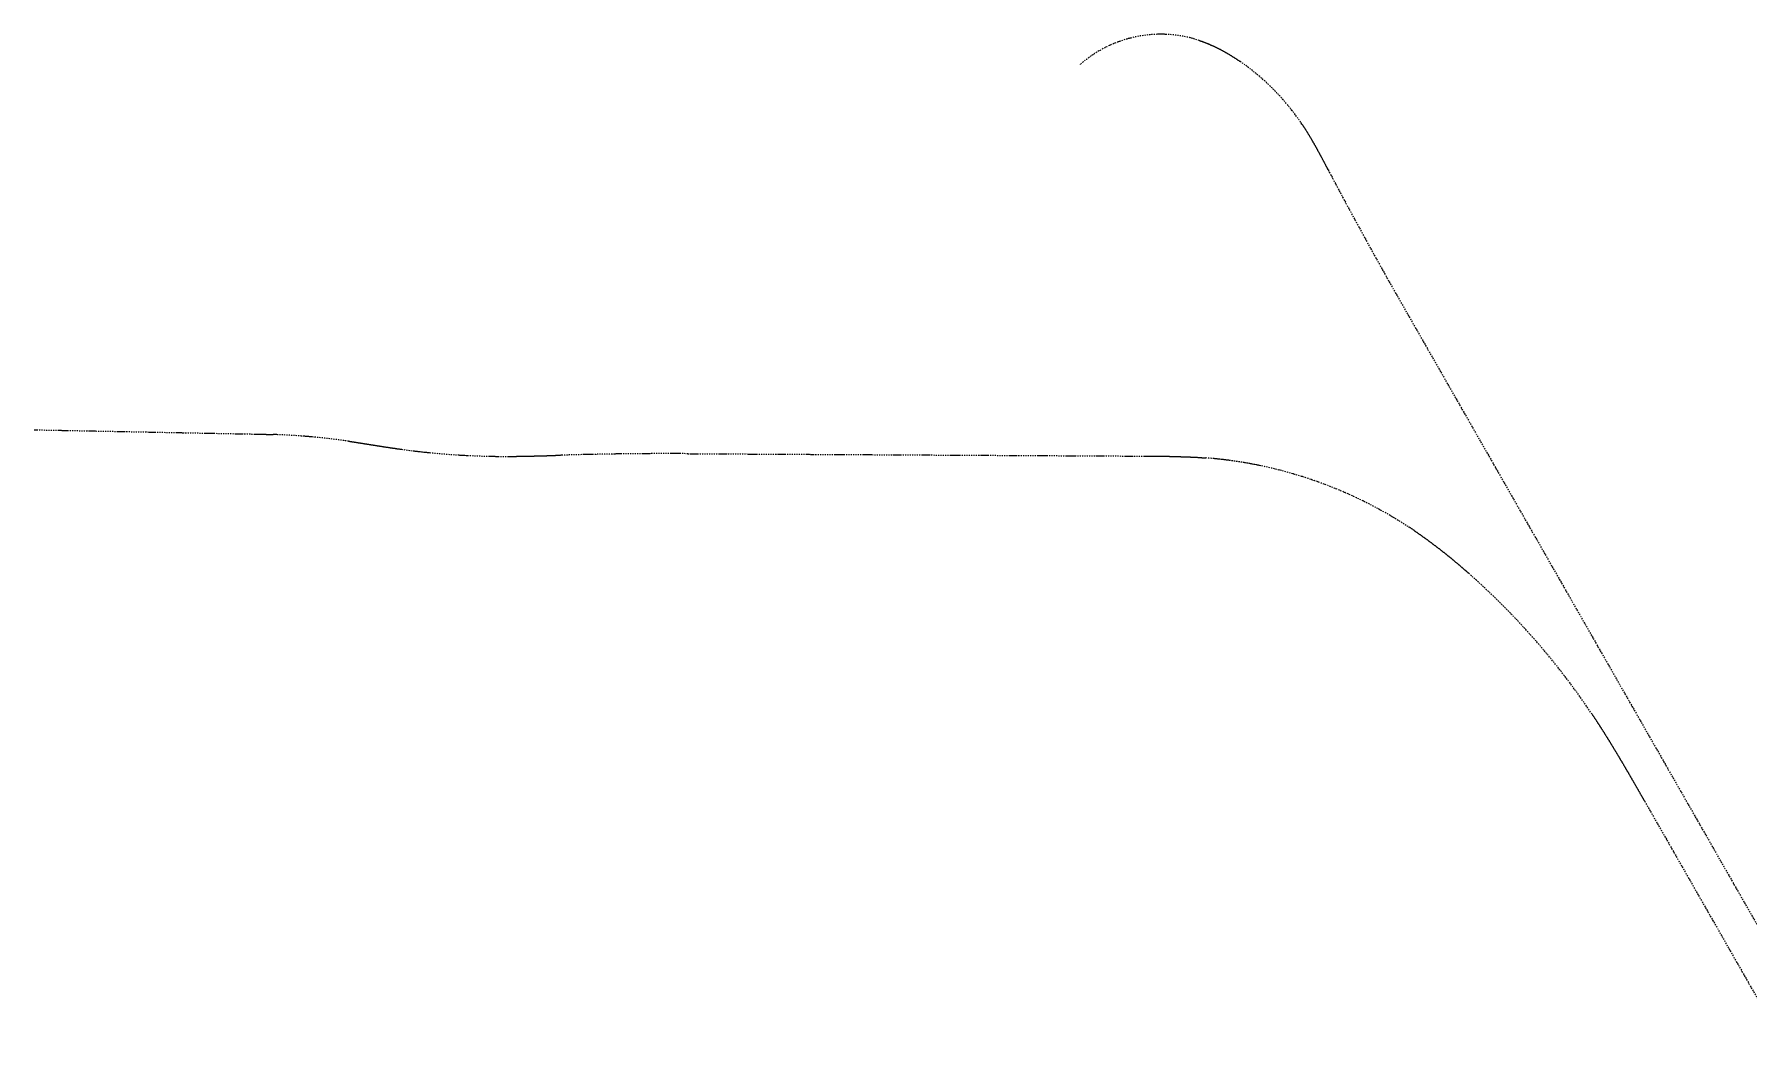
# Model space of a CAD drawing. Header units: metres. Extents: x 2610920 to 2614696, y 1266073 to 1269327.
# Drawn here: x 2610920 to 2612808, y 1268215 to 1269327 of the extents above; entities that cross this region are included whole.
import ezdxf

# ---------------------------------------------------------------- set-up
doc = ezdxf.new("R2010")
doc.units = ezdxf.units.M
doc.header["$LTSCALE"] = 5
doc.linetypes.add('STRICHPUNKT2', pattern=[0.5, 0.25, -0.125, 0, -0.125])
doc.layers.add('POY_Axe_100000_Mitte', color=10, linetype='STRICHPUNKT2', lineweight=18)
doc.layers.add('POY_Axe_200000_Mitte', color=10, linetype='STRICHPUNKT2', lineweight=18)

msp = doc.modelspace()

# ---------------------------------------------------------------- linework, layer by layer
at = {"layer": 'POY_Axe_100000_Mitte'}
msp.add_lwpolyline([(2610919.6, 1268891.7), (2611161.9, 1268887), (2611162.4, 1268887), (2611162.9, 1268887), (2611163.4, 1268887), (2611164, 1268887), (2611164.5, 1268887), (2611165, 1268887), (2611165.5, 1268887), (2611166, 1268886.9), (2611166.5, 1268886.9), (2611167, 1268886.9), (2611167.5, 1268886.9), (2611168, 1268886.9), (2611168.5, 1268886.9), (2611169, 1268886.9), (2611169.5, 1268886.9), (2611170.1, 1268886.9), (2611170.6, 1268886.9), (2611171.1, 1268886.8), (2611171.6, 1268886.8), (2611172.1, 1268886.8), (2611172.6, 1268886.8), (2611173.1, 1268886.8), (2611173.6, 1268886.8), (2611174.1, 1268886.8), (2611174.6, 1268886.8), (2611175.1, 1268886.7), (2611175.6, 1268886.7), (2611176.1, 1268886.7), (2611176.7, 1268886.7), (2611177.2, 1268886.7), (2611177.7, 1268886.7), (2611178.2, 1268886.7), (2611178.7, 1268886.7), (2611179.2, 1268886.6), (2611179.7, 1268886.6), (2611180.2, 1268886.6), (2611180.7, 1268886.6), (2611181.2, 1268886.6), (2611181.7, 1268886.6), (2611182.2, 1268886.5), (2611182.7, 1268886.5, -0.027828), (2611265.8, 1268879.1), (2611266.3, 1268879.1), (2611266.8, 1268879), (2611267.3, 1268878.9), (2611267.9, 1268878.8), (2611268.4, 1268878.8), (2611268.9, 1268878.7), (2611269.4, 1268878.6), (2611269.9, 1268878.5), (2611270.4, 1268878.5), (2611270.9, 1268878.4), (2611271.4, 1268878.3), (2611271.9, 1268878.2), (2611272.4, 1268878.2), (2611272.9, 1268878.1), (2611273.4, 1268878), (2611273.9, 1268877.9), (2611274.4, 1268877.8), (2611274.9, 1268877.8), (2611275.4, 1268877.7), (2611275.9, 1268877.6), (2611276.4, 1268877.5), (2611276.9, 1268877.5), (2611277.4, 1268877.4), (2611277.9, 1268877.3), (2611278.4, 1268877.2), (2611278.9, 1268877.1), (2611279.4, 1268877.1), (2611279.9, 1268877), (2611280.4, 1268876.9), (2611280.9, 1268876.8), (2611281.4, 1268876.7), (2611281.9, 1268876.7), (2611282.4, 1268876.6), (2611282.9, 1268876.5), (2611283.4, 1268876.4), (2611283.9, 1268876.3), (2611284.4, 1268876.3), (2611284.9, 1268876.2), (2611285.4, 1268876.1), (2611285.9, 1268876), (2611286.4, 1268875.9), (2611286.9, 1268875.9), (2611287.4, 1268875.8), (2611287.9, 1268875.7), (2611288.4, 1268875.6), (2611288.9, 1268875.5), (2611289.4, 1268875.5), (2611289.9, 1268875.4), (2611290.4, 1268875.3), (2611290.9, 1268875.2), (2611291.4, 1268875.2), (2611291.9, 1268875.1), (2611292.4, 1268875), (2611292.9, 1268874.9), (2611293.4, 1268874.8), (2611293.9, 1268874.8), (2611294.4, 1268874.7), (2611294.8, 1268874.6), (2611295.3, 1268874.5), (2611295.8, 1268874.4), (2611296.3, 1268874.4), (2611296.8, 1268874.3), (2611297.3, 1268874.2), (2611297.8, 1268874.1), (2611298.3, 1268874.1), (2611298.8, 1268874), (2611299.3, 1268873.9), (2611299.8, 1268873.8), (2611300.3, 1268873.7), (2611300.8, 1268873.7), (2611301.3, 1268873.6), (2611301.8, 1268873.5), (2611302.3, 1268873.4), (2611302.8, 1268873.4), (2611303.3, 1268873.3), (2611303.8, 1268873.2), (2611304.3, 1268873.1), (2611304.8, 1268873), (2611305.3, 1268873), (2611305.7, 1268872.9), (2611306.2, 1268872.8), (2611306.7, 1268872.7), (2611307.2, 1268872.7), (2611307.7, 1268872.6), (2611308.2, 1268872.5), (2611308.7, 1268872.4), (2611309.2, 1268872.4), (2611309.7, 1268872.3), (2611310.2, 1268872.2), (2611310.7, 1268872.1), (2611311.2, 1268872.1), (2611311.7, 1268872), (2611312.2, 1268871.9), (2611312.7, 1268871.8), (2611313.2, 1268871.8), (2611313.7, 1268871.7), (2611314.2, 1268871.6), (2611314.7, 1268871.6), (2611315.2, 1268871.5), (2611315.7, 1268871.4), (2611316.2, 1268871.3), (2611316.7, 1268871.3), (2611317.2, 1268871.2), (2611317.7, 1268871.1), (2611318.2, 1268871), (2611318.6, 1268871), (2611319.1, 1268870.9), (2611319.6, 1268870.8), (2611320.1, 1268870.8), (2611320.6, 1268870.7), (2611321.1, 1268870.6), (2611321.6, 1268870.6), (2611322.1, 1268870.5), (2611322.6, 1268870.4), (2611323.1, 1268870.4), (2611323.6, 1268870.3), (2611324.1, 1268870.2, 0.034807), (2611442.1, 1268862.4), (2611442.6, 1268862.4), (2611443.1, 1268862.4), (2611443.6, 1268862.4), (2611444.1, 1268862.4), (2611444.6, 1268862.4), (2611445.1, 1268862.4), (2611445.6, 1268862.4), (2611446.1, 1268862.4), (2611446.6, 1268862.4), (2611447.1, 1268862.4), (2611447.6, 1268862.4), (2611448.1, 1268862.4), (2611448.6, 1268862.4), (2611449.1, 1268862.4), (2611449.6, 1268862.4), (2611450.1, 1268862.4), (2611450.6, 1268862.4), (2611451.1, 1268862.5), (2611451.6, 1268862.5), (2611452.1, 1268862.5), (2611452.6, 1268862.5), (2611453.1, 1268862.5), (2611453.6, 1268862.5), (2611454.1, 1268862.5), (2611454.6, 1268862.5), (2611455.1, 1268862.5), (2611455.6, 1268862.5), (2611456.1, 1268862.5), (2611456.6, 1268862.5), (2611457.1, 1268862.5), (2611457.6, 1268862.6), (2611458.1, 1268862.6), (2611458.6, 1268862.6), (2611459.1, 1268862.6), (2611459.6, 1268862.6), (2611460.1, 1268862.6), (2611460.6, 1268862.6), (2611461.1, 1268862.6), (2611461.6, 1268862.6), (2611462.1, 1268862.6), (2611462.6, 1268862.7), (2611463.1, 1268862.7), (2611463.6, 1268862.7), (2611464.1, 1268862.7), (2611464.6, 1268862.7), (2611465.1, 1268862.7), (2611465.6, 1268862.7), (2611466.1, 1268862.7), (2611466.6, 1268862.8), (2611467.1, 1268862.8), (2611467.6, 1268862.8), (2611468.1, 1268862.8), (2611468.6, 1268862.8), (2611469.1, 1268862.8), (2611469.6, 1268862.8), (2611470.1, 1268862.8), (2611470.6, 1268862.9), (2611471.1, 1268862.9), (2611471.6, 1268862.9), (2611472.1, 1268862.9), (2611472.6, 1268862.9), (2611473.1, 1268862.9), (2611473.6, 1268862.9), (2611474.1, 1268863), (2611474.6, 1268863), (2611475.1, 1268863), (2611475.6, 1268863), (2611476.1, 1268863), (2611476.6, 1268863), (2611477.1, 1268863), (2611477.6, 1268863.1), (2611478.1, 1268863.1), (2611478.6, 1268863.1), (2611479.1, 1268863.1), (2611479.6, 1268863.1), (2611480.1, 1268863.1), (2611480.6, 1268863.1), (2611481.1, 1268863.2), (2611481.6, 1268863.2), (2611482.1, 1268863.2), (2611482.6, 1268863.2), (2611483.1, 1268863.2), (2611483.6, 1268863.2), (2611484.1, 1268863.2), (2611484.6, 1268863.3), (2611485.1, 1268863.3), (2611485.6, 1268863.3), (2611486.1, 1268863.3), (2611486.6, 1268863.3), (2611487.1, 1268863.3), (2611487.6, 1268863.4), (2611488.1, 1268863.4), (2611488.6, 1268863.4), (2611489.1, 1268863.4), (2611489.6, 1268863.4), (2611490.1, 1268863.4), (2611490.6, 1268863.5), (2611491.1, 1268863.5), (2611491.6, 1268863.5), (2611492.1, 1268863.5), (2611492.6, 1268863.5), (2611493.1, 1268863.5), (2611493.6, 1268863.5), (2611494.1, 1268863.6), (2611494.6, 1268863.6), (2611495.1, 1268863.6), (2611495.6, 1268863.6), (2611496.1, 1268863.6), (2611496.6, 1268863.6), (2611497.1, 1268863.6), (2611497.6, 1268863.7), (2611498.1, 1268863.7), (2611498.6, 1268863.7), (2611499.1, 1268863.7, -0.008774), (2611639.5, 1268865.4), (2612142, 1268862.7), (2612142.5, 1268862.7), (2612143, 1268862.7), (2612143.5, 1268862.7), (2612144, 1268862.7), (2612144.5, 1268862.7), (2612145, 1268862.7), (2612145.5, 1268862.7), (2612146, 1268862.7), (2612146.5, 1268862.7), (2612147, 1268862.7), (2612147.5, 1268862.7), (2612148, 1268862.7), (2612148.5, 1268862.7), (2612149, 1268862.7), (2612149.5, 1268862.7), (2612150, 1268862.7), (2612150.5, 1268862.7), (2612151, 1268862.7), (2612151.5, 1268862.7), (2612152, 1268862.7), (2612152.5, 1268862.6), (2612153, 1268862.6), (2612153.5, 1268862.6), (2612154, 1268862.6), (2612154.5, 1268862.6), (2612155, 1268862.6), (2612155.5, 1268862.6), (2612156, 1268862.6), (2612156.5, 1268862.6), (2612157, 1268862.6), (2612157.5, 1268862.6), (2612158, 1268862.6), (2612158.5, 1268862.6), (2612159, 1268862.6), (2612159.5, 1268862.6), (2612160, 1268862.6), (2612160.5, 1268862.6), (2612161, 1268862.6), (2612161.5, 1268862.6), (2612162, 1268862.6), (2612162.5, 1268862.6), (2612163, 1268862.5), (2612163.5, 1268862.5), (2612164, 1268862.5), (2612164.5, 1268862.5), (2612165, 1268862.5), (2612165.5, 1268862.5), (2612166, 1268862.5), (2612166.5, 1268862.5), (2612167, 1268862.5), (2612167.5, 1268862.5), (2612168, 1268862.5), (2612168.5, 1268862.5), (2612169, 1268862.5), (2612169.5, 1268862.5), (2612170, 1268862.4), (2612170.5, 1268862.4), (2612171.1, 1268862.4), (2612171.6, 1268862.4), (2612172.1, 1268862.4), (2612172.6, 1268862.4), (2612173.1, 1268862.4), (2612173.6, 1268862.4), (2612174.1, 1268862.4), (2612174.6, 1268862.4), (2612175.1, 1268862.3), (2612175.6, 1268862.3), (2612176.1, 1268862.3), (2612176.6, 1268862.3), (2612177.1, 1268862.3), (2612177.6, 1268862.3), (2612178.1, 1268862.3), (2612178.6, 1268862.3), (2612179.1, 1268862.2), (2612179.6, 1268862.2), (2612180.1, 1268862.2), (2612180.6, 1268862.2), (2612181.1, 1268862.2), (2612181.6, 1268862.2), (2612182.1, 1268862.2), (2612182.6, 1268862.1), (2612183.1, 1268862.1), (2612183.6, 1268862.1), (2612184.1, 1268862.1), (2612184.6, 1268862.1), (2612185.1, 1268862.1), (2612185.6, 1268862), (2612186.1, 1268862), (2612186.6, 1268862), (2612187.1, 1268862), (2612187.6, 1268862), (2612188.1, 1268862), (2612188.6, 1268861.9), (2612189.1, 1268861.9), (2612189.6, 1268861.9), (2612190.1, 1268861.9), (2612190.6, 1268861.9), (2612191.1, 1268861.8), (2612191.6, 1268861.8), (2612192.1, 1268861.8), (2612192.6, 1268861.8), (2612193.1, 1268861.7), (2612193.6, 1268861.7), (2612194.1, 1268861.7), (2612194.6, 1268861.7), (2612195.1, 1268861.7), (2612195.6, 1268861.6), (2612196.1, 1268861.6), (2612196.6, 1268861.6), (2612197.1, 1268861.6), (2612197.6, 1268861.5), (2612198.1, 1268861.5), (2612198.6, 1268861.5), (2612199.1, 1268861.4), (2612199.6, 1268861.4), (2612200.1, 1268861.4), (2612200.6, 1268861.4), (2612201.1, 1268861.3), (2612201.6, 1268861.3), (2612202.1, 1268861.3), (2612202.6, 1268861.2), (2612203.1, 1268861.2), (2612203.6, 1268861.2), (2612204.1, 1268861.1), (2612204.6, 1268861.1), (2612205.1, 1268861.1), (2612205.6, 1268861), (2612206.1, 1268861), (2612206.6, 1268861), (2612207.1, 1268860.9), (2612207.6, 1268860.9), (2612208.1, 1268860.9), (2612208.6, 1268860.8), (2612209.1, 1268860.8), (2612209.6, 1268860.8), (2612210.1, 1268860.7, -0.129943), (2612439.4, 1268780.7), (2612439.8, 1268780.5), (2612440.2, 1268780.2), (2612440.6, 1268779.9), (2612441, 1268779.6), (2612441.4, 1268779.3), (2612441.9, 1268779.1), (2612442.3, 1268778.8), (2612442.7, 1268778.5), (2612443.1, 1268778.2), (2612443.5, 1268777.9), (2612443.9, 1268777.6), (2612444.3, 1268777.4), (2612444.7, 1268777.1), (2612445.1, 1268776.8), (2612445.6, 1268776.5), (2612446, 1268776.2), (2612446.4, 1268775.9), (2612446.8, 1268775.6), (2612447.2, 1268775.4), (2612447.6, 1268775.1), (2612448, 1268774.8), (2612448.4, 1268774.5), (2612448.8, 1268774.2), (2612449.2, 1268773.9), (2612449.6, 1268773.6), (2612450, 1268773.3), (2612450.5, 1268773), (2612450.9, 1268772.7), (2612451.3, 1268772.5), (2612451.7, 1268772.2), (2612452.1, 1268771.9), (2612452.5, 1268771.6), (2612452.9, 1268771.3), (2612453.3, 1268771), (2612453.7, 1268770.7), (2612454.1, 1268770.4), (2612454.5, 1268770.1), (2612454.9, 1268769.8), (2612455.3, 1268769.5), (2612455.7, 1268769.2), (2612456.1, 1268768.9), (2612456.5, 1268768.6), (2612456.9, 1268768.3), (2612457.3, 1268768), (2612457.7, 1268767.7), (2612458.1, 1268767.4), (2612458.5, 1268767.1), (2612458.9, 1268766.8), (2612459.3, 1268766.5), (2612459.7, 1268766.2), (2612460.1, 1268765.9), (2612460.5, 1268765.6), (2612460.9, 1268765.3), (2612461.3, 1268765), (2612461.7, 1268764.7), (2612462.1, 1268764.4), (2612462.5, 1268764.1), (2612462.9, 1268763.8), (2612463.3, 1268763.5), (2612463.7, 1268763.2), (2612464.1, 1268762.9), (2612464.5, 1268762.6), (2612464.9, 1268762.3), (2612465.3, 1268762), (2612465.7, 1268761.7), (2612466.1, 1268761.4), (2612466.5, 1268761.1), (2612466.9, 1268760.8), (2612467.3, 1268760.5), (2612467.7, 1268760.2), (2612468.1, 1268759.9), (2612468.5, 1268759.6), (2612468.9, 1268759.3), (2612469.2, 1268758.9), (2612469.6, 1268758.6), (2612470, 1268758.3), (2612470.4, 1268758), (2612470.8, 1268757.7), (2612471.2, 1268757.4), (2612471.6, 1268757.1), (2612472, 1268756.8), (2612472.4, 1268756.5), (2612472.8, 1268756.2), (2612473.2, 1268755.8), (2612473.6, 1268755.5), (2612473.9, 1268755.2), (2612474.3, 1268754.9), (2612474.7, 1268754.6), (2612475.1, 1268754.3), (2612475.5, 1268754), (2612475.9, 1268753.7), (2612476.3, 1268753.3), (2612476.7, 1268753), (2612477.1, 1268752.7), (2612477.5, 1268752.4), (2612477.8, 1268752.1), (2612478.2, 1268751.8), (2612478.6, 1268751.5), (2612479, 1268751.1), (2612479.4, 1268750.8), (2612479.8, 1268750.5), (2612480.2, 1268750.2), (2612480.6, 1268749.9), (2612480.9, 1268749.6), (2612481.3, 1268749.2), (2612481.7, 1268748.9), (2612482.1, 1268748.6), (2612482.5, 1268748.3), (2612482.9, 1268748), (2612483.2, 1268747.6), (2612483.6, 1268747.3), (2612484, 1268747), (2612484.4, 1268746.7), (2612484.8, 1268746.4), (2612485.2, 1268746), (2612485.6, 1268745.7), (2612485.9, 1268745.4), (2612486.3, 1268745.1), (2612486.7, 1268744.8), (2612487.1, 1268744.4), (2612487.5, 1268744.1), (2612487.8, 1268743.8), (2612488.2, 1268743.5), (2612488.6, 1268743.1), (2612489, 1268742.8), (2612489.4, 1268742.5), (2612489.8, 1268742.2), (2612490.1, 1268741.9), (2612490.5, 1268741.5), (2612490.9, 1268741.2), (2612491.3, 1268740.9), (2612491.7, 1268740.6), (2612492, 1268740.2), (2612492.4, 1268739.9), (2612492.8, 1268739.6), (2612493.2, 1268739.3), (2612493.5, 1268738.9), (2612493.9, 1268738.6), (2612494.3, 1268738.3), (2612494.7, 1268737.9), (2612495.1, 1268737.6), (2612495.4, 1268737.3), (2612495.8, 1268737), (2612496.2, 1268736.6), (2612496.6, 1268736.3), (2612496.9, 1268736), (2612497.3, 1268735.6), (2612497.7, 1268735.3), (2612498.1, 1268735), (2612498.4, 1268734.7), (2612498.8, 1268734.3), (2612499.2, 1268734), (2612499.6, 1268733.7), (2612499.9, 1268733.3, -0.064463), (2612635.2, 1268578.7), (2612635.5, 1268578.3), (2612635.8, 1268577.9), (2612636.1, 1268577.5), (2612636.3, 1268577.1), (2612636.6, 1268576.7), (2612636.9, 1268576.2), (2612637.2, 1268575.8), (2612637.4, 1268575.4), (2612637.7, 1268575), (2612638, 1268574.6), (2612638.3, 1268574.2), (2612638.5, 1268573.7), (2612638.8, 1268573.3), (2612639.1, 1268572.9), (2612639.4, 1268572.5), (2612639.6, 1268572.1), (2612639.9, 1268571.7), (2612640.2, 1268571.2), (2612640.5, 1268570.8), (2612640.7, 1268570.4), (2612641, 1268570), (2612641.3, 1268569.6), (2612641.6, 1268569.1), (2612641.8, 1268568.7), (2612642.1, 1268568.3), (2612642.4, 1268567.9), (2612642.6, 1268567.5), (2612642.9, 1268567), (2612643.2, 1268566.6), (2612643.5, 1268566.2), (2612643.7, 1268565.8), (2612644, 1268565.4), (2612644.3, 1268564.9), (2612644.5, 1268564.5), (2612644.8, 1268564.1), (2612645.1, 1268563.7), (2612645.4, 1268563.3), (2612645.6, 1268562.8), (2612645.9, 1268562.4), (2612646.2, 1268562), (2612646.4, 1268561.6), (2612646.7, 1268561.1), (2612647, 1268560.7), (2612647.2, 1268560.3), (2612647.5, 1268559.9), (2612647.8, 1268559.5), (2612648, 1268559), (2612648.3, 1268558.6), (2612648.6, 1268558.2), (2612648.8, 1268557.8), (2612649.1, 1268557.3), (2612649.4, 1268556.9), (2612649.6, 1268556.5), (2612649.9, 1268556.1), (2612650.2, 1268555.7), (2612650.4, 1268555.2), (2612650.7, 1268554.8), (2612651, 1268554.4), (2612651.2, 1268554), (2612651.5, 1268553.5), (2612651.8, 1268553.1), (2612652, 1268552.7), (2612652.3, 1268552.3), (2612652.5, 1268551.8), (2612652.8, 1268551.4), (2612653.1, 1268551), (2612653.3, 1268550.6), (2612653.6, 1268550.1), (2612653.9, 1268549.7), (2612654.1, 1268549.3), (2612654.4, 1268548.9), (2612654.7, 1268548.4), (2612654.9, 1268548), (2612655.2, 1268547.6), (2612655.4, 1268547.2), (2612655.7, 1268546.7), (2612656, 1268546.3), (2612656.2, 1268545.9), (2612656.5, 1268545.4), (2612656.7, 1268545), (2612657, 1268544.6), (2612657.3, 1268544.2), (2612657.5, 1268543.7), (2612657.8, 1268543.3), (2612658, 1268542.9), (2612658.3, 1268542.5), (2612658.6, 1268542), (2612658.8, 1268541.6), (2612659.1, 1268541.2), (2612659.3, 1268540.8), (2612659.6, 1268540.3), (2612659.9, 1268539.9), (2612660.1, 1268539.5), (2612660.4, 1268539), (2612660.6, 1268538.6), (2612660.9, 1268538.2), (2612661.2, 1268537.8), (2612661.4, 1268537.3), (2612661.7, 1268536.9), (2612661.9, 1268536.5), (2612662.2, 1268536), (2612662.4, 1268535.6), (2612662.7, 1268535.2), (2612663, 1268534.8), (2612663.2, 1268534.3), (2612663.5, 1268533.9), (2612663.7, 1268533.5), (2612664, 1268533), (2612664.2, 1268532.6), (2612664.5, 1268532.2), (2612664.8, 1268531.8), (2612665, 1268531.3), (2612665.3, 1268530.9), (2612665.5, 1268530.5), (2612665.8, 1268530), (2612666, 1268529.6), (2612666.3, 1268529.2), (2612666.5, 1268528.7), (2612666.8, 1268528.3), (2612667.1, 1268527.9), (2612667.3, 1268527.5), (2612667.6, 1268527), (2612667.8, 1268526.6), (2612668.1, 1268526.2), (2612668.3, 1268525.7), (2612668.6, 1268525.3), (2612668.8, 1268524.9), (2612669.1, 1268524.4), (2612669.3, 1268524), (2612669.6, 1268523.6), (2612669.9, 1268523.2), (2612670.1, 1268522.7), (2612670.4, 1268522.3), (2612670.6, 1268521.9), (2612670.9, 1268521.4), (2612671.1, 1268521), (2612671.4, 1268520.6), (2612671.6, 1268520.1), (2612671.9, 1268519.7), (2612672.1, 1268519.3), (2612672.4, 1268518.8), (2612672.6, 1268518.4), (2612672.9, 1268518), (2612673.1, 1268517.5), (2612673.4, 1268517.1), (2612673.6, 1268516.7), (2612673.9, 1268516.2), (2612674.1, 1268515.8), (2612674.4, 1268515.4), (2612674.7, 1268515), (2612674.9, 1268514.5), (2612675.2, 1268514.1), (2612675.4, 1268513.7), (2612675.7, 1268513.2), (2612675.9, 1268512.8), (2612676.2, 1268512.4), (2612676.4, 1268511.9), (2612676.7, 1268511.5), (2612676.9, 1268511.1), (2612677.2, 1268510.6), (2612677.4, 1268510.2), (2612677.7, 1268509.8), (2612677.9, 1268509.3), (2612678.2, 1268508.9), (2612678.4, 1268508.5), (2612678.7, 1268508), (2612678.9, 1268507.6), (2612679.2, 1268507.2), (2612679.4, 1268506.7), (2612679.7, 1268506.3), (2612679.9, 1268505.9), (2612680.2, 1268505.4), (2612680.4, 1268505), (2612680.7, 1268504.6), (2612680.9, 1268504.1), (2612681.2, 1268503.7), (2612681.4, 1268503.3), (2612681.7, 1268502.8), (2612681.9, 1268502.4), (2612682.2, 1268502), (2612682.4, 1268501.5), (2612682.7, 1268501.1), (2612682.9, 1268500.7), (2612683.2, 1268500.2), (2612683.4, 1268499.8), (2612683.7, 1268499.4), (2612683.9, 1268498.9), (2612684.2, 1268498.5), (2612684.4, 1268498.1), (2612684.7, 1268497.6), (2612684.9, 1268497.2), (2612685.2, 1268496.8), (2612685.4, 1268496.3), (2612685.7, 1268495.9), (2612685.9, 1268495.5), (2612686.2, 1268495), (2612686.4, 1268494.6), (2612686.7, 1268494.2), (2612686.9, 1268493.7), (2612687.2, 1268493.3), (2612687.4, 1268492.9), (2612687.6, 1268492.4), (2612687.9, 1268492), (2612688.1, 1268491.6), (2612688.4, 1268491.1), (2612688.6, 1268490.7), (2612688.9, 1268490.3), (2612689.1, 1268489.8), (2612689.4, 1268489.4), (2612689.6, 1268489), (2612689.9, 1268488.5), (2612690.1, 1268488.1), (2612690.4, 1268487.7), (2612690.6, 1268487.2), (2612690.9, 1268486.8), (2612691.1, 1268486.4), (2612691.4, 1268485.9), (2612691.6, 1268485.5), (2612691.9, 1268485.1), (2612692.1, 1268484.6), (2612692.4, 1268484.2), (2612692.6, 1268483.8), (2612692.9, 1268483.3), (2612693.1, 1268482.9), (2612693.4, 1268482.5), (2612846.1, 1268215.5)], format="xyb", dxfattribs=at)
at = {"layer": 'POY_Axe_200000_Mitte'}
msp.add_lwpolyline([(2612071.5, 1269294.1, -0.264316), (2612202.7, 1269320.6), (2612203.2, 1269320.4), (2612203.6, 1269320.2), (2612204.1, 1269320.1), (2612204.6, 1269319.9), (2612205.1, 1269319.8), (2612205.5, 1269319.6), (2612206, 1269319.4), (2612206.5, 1269319.3), (2612206.9, 1269319.1), (2612207.4, 1269318.9), (2612207.9, 1269318.7), (2612208.3, 1269318.6), (2612208.8, 1269318.4), (2612209.3, 1269318.2), (2612209.7, 1269318), (2612210.2, 1269317.8), (2612210.7, 1269317.7), (2612211.1, 1269317.5), (2612211.6, 1269317.3), (2612212.1, 1269317.1), (2612212.5, 1269316.9), (2612213, 1269316.7), (2612213.5, 1269316.5), (2612213.9, 1269316.3), (2612214.4, 1269316.1), (2612214.8, 1269315.9), (2612215.3, 1269315.7), (2612215.7, 1269315.5), (2612216.2, 1269315.3), (2612216.7, 1269315.1), (2612217.1, 1269314.9), (2612217.6, 1269314.7), (2612218, 1269314.5), (2612218.5, 1269314.3), (2612218.9, 1269314.1), (2612219.4, 1269313.9), (2612219.8, 1269313.7), (2612220.3, 1269313.5), (2612220.7, 1269313.2), (2612221.2, 1269313), (2612221.6, 1269312.8), (2612222.1, 1269312.6), (2612222.5, 1269312.4), (2612223, 1269312.1), (2612223.4, 1269311.9), (2612223.9, 1269311.7), (2612224.3, 1269311.5), (2612224.8, 1269311.2), (2612225.2, 1269311), (2612225.7, 1269310.8), (2612226.1, 1269310.5), (2612226.5, 1269310.3), (2612227, 1269310.1), (2612227.4, 1269309.8), (2612227.9, 1269309.6), (2612228.3, 1269309.4), (2612228.7, 1269309.1), (2612229.2, 1269308.9), (2612229.6, 1269308.6), (2612230.1, 1269308.4), (2612230.5, 1269308.2), (2612230.9, 1269307.9), (2612231.4, 1269307.7), (2612231.8, 1269307.4), (2612232.2, 1269307.2), (2612232.7, 1269306.9), (2612233.1, 1269306.7), (2612233.5, 1269306.4), (2612234, 1269306.2), (2612234.4, 1269305.9), (2612234.8, 1269305.7), (2612235.3, 1269305.4), (2612235.7, 1269305.1), (2612236.1, 1269304.9), (2612236.5, 1269304.6), (2612237, 1269304.4), (2612237.4, 1269304.1), (2612237.8, 1269303.8), (2612238.2, 1269303.6), (2612238.7, 1269303.3), (2612239.1, 1269303), (2612239.5, 1269302.8), (2612239.9, 1269302.5), (2612240.4, 1269302.2), (2612240.8, 1269302), (2612241.2, 1269301.7), (2612241.6, 1269301.4), (2612242, 1269301.2), (2612242.5, 1269300.9), (2612242.9, 1269300.6), (2612243.3, 1269300.3), (2612243.7, 1269300.1), (2612244.1, 1269299.8), (2612244.5, 1269299.5), (2612245, 1269299.2), (2612245.4, 1269299), (2612245.8, 1269298.7), (2612246.2, 1269298.4), (2612246.6, 1269298.1), (2612247, 1269297.8), (2612247.4, 1269297.6), (2612247.9, 1269297.3, -0.093872), (2612315.9, 1269228.4), (2612316.1, 1269228), (2612316.4, 1269227.6), (2612316.7, 1269227.2), (2612317, 1269226.8), (2612317.3, 1269226.3), (2612317.5, 1269225.9), (2612317.8, 1269225.5), (2612318.1, 1269225.1), (2612318.4, 1269224.6), (2612318.6, 1269224.2), (2612318.9, 1269223.8), (2612319.2, 1269223.4), (2612319.5, 1269223), (2612319.7, 1269222.5), (2612320, 1269222.1), (2612320.3, 1269221.7), (2612320.5, 1269221.3), (2612320.8, 1269220.8), (2612321.1, 1269220.4), (2612321.3, 1269220), (2612321.6, 1269219.5), (2612321.9, 1269219.1), (2612322.1, 1269218.7), (2612322.4, 1269218.3), (2612322.7, 1269217.8), (2612322.9, 1269217.4), (2612323.2, 1269217), (2612323.4, 1269216.5), (2612323.7, 1269216.1), (2612324, 1269215.7), (2612324.2, 1269215.2), (2612324.5, 1269214.8), (2612324.7, 1269214.4), (2612325, 1269214), (2612325.3, 1269213.5), (2612325.5, 1269213.1), (2612325.8, 1269212.7), (2612326, 1269212.2), (2612326.3, 1269211.8), (2612326.5, 1269211.3), (2612326.8, 1269210.9), (2612327, 1269210.5), (2612327.3, 1269210), (2612327.5, 1269209.6), (2612327.8, 1269209.2), (2612328, 1269208.7), (2612328.3, 1269208.3), (2612328.5, 1269207.9), (2612328.8, 1269207.4), (2612329, 1269207), (2612329.3, 1269206.5), (2612329.5, 1269206.1), (2612329.8, 1269205.7), (2612330, 1269205.2), (2612330.3, 1269204.8), (2612330.5, 1269204.4), (2612330.8, 1269203.9), (2612331, 1269203.5), (2612331.3, 1269203), (2612331.5, 1269202.6), (2612331.8, 1269202.2), (2612332, 1269201.7), (2612332.2, 1269201.3), (2612332.5, 1269200.8), (2612332.7, 1269200.4), (2612333, 1269200), (2612333.2, 1269199.5), (2612333.5, 1269199.1), (2612333.7, 1269198.6), (2612333.9, 1269198.2), (2612334.2, 1269197.7), (2612334.4, 1269197.3), (2612334.7, 1269196.9), (2612334.9, 1269196.4), (2612335.1, 1269196), (2612335.4, 1269195.5), (2612335.6, 1269195.1), (2612335.9, 1269194.6), (2612336.1, 1269194.2), (2612336.3, 1269193.8), (2612336.6, 1269193.3), (2612336.8, 1269192.9), (2612337.1, 1269192.4), (2612337.3, 1269192), (2612337.5, 1269191.5), (2612337.8, 1269191.1), (2612338, 1269190.7), (2612338.2, 1269190.2), (2612338.5, 1269189.8), (2612338.7, 1269189.3), (2612339, 1269188.9), (2612339.2, 1269188.4), (2612339.4, 1269188), (2612339.7, 1269187.5), (2612339.9, 1269187.1), (2612340.1, 1269186.7), (2612340.4, 1269186.2), (2612340.6, 1269185.8), (2612340.8, 1269185.3), (2612341.1, 1269184.9), (2612341.3, 1269184.4), (2612341.5, 1269184), (2612341.8, 1269183.5), (2612342, 1269183.1), (2612342.3, 1269182.6), (2612342.5, 1269182.2), (2612342.7, 1269181.8), (2612343, 1269181.3), (2612343.2, 1269180.9), (2612343.4, 1269180.4), (2612343.7, 1269179.9), (2612344, 1269179.4), (2612344.2, 1269178.9), (2612344.5, 1269178.4), (2612344.8, 1269177.9, 0.008462), (2612426.3, 1269029.6), (2612881.7, 1268233.8)], format="xyb", dxfattribs=at)

doc.saveas('drawing.dxf')
